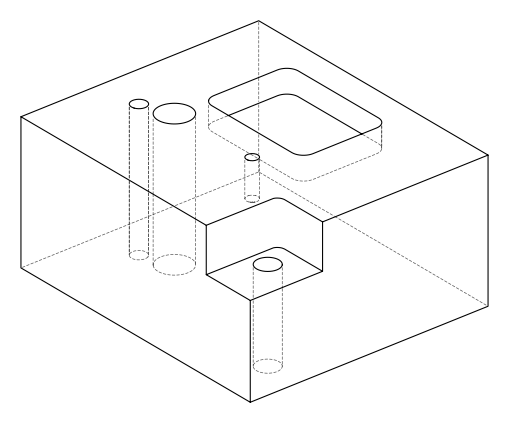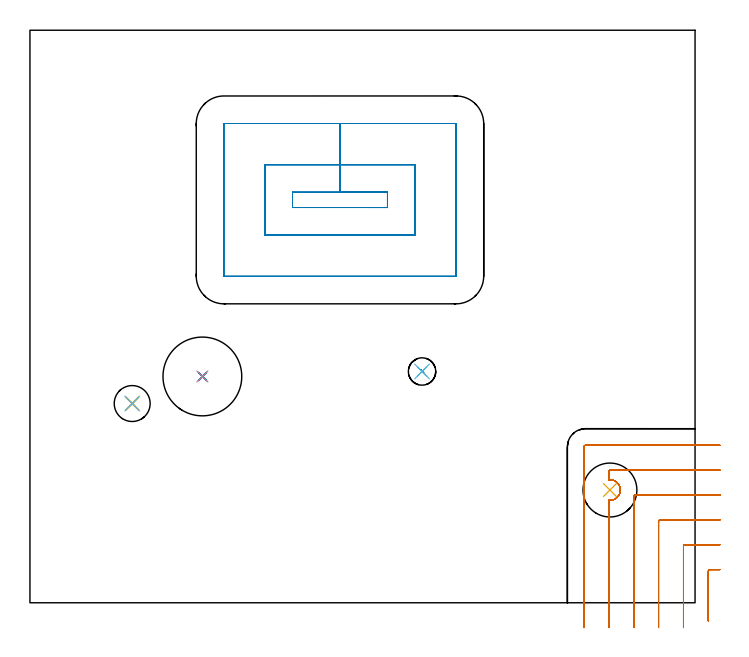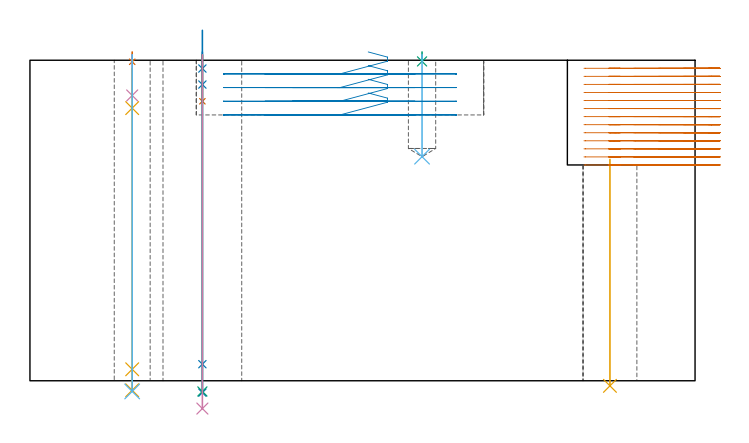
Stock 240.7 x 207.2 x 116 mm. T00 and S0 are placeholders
(PLAN: 14 operations, 11 tool changes, 21.1 min)
(1 SPOT_DRILL | STEP1HOLE | NXT0321_9005460120000 | 0.03 min | 2 mm3)
(2 SPOT_DRILL_1 | STEP1HOLE_1 | NXT0321_9005460120000 | 0.05 min | 183 mm3)
(3 SPOT_DRILL_2 | STEP1POCKET | NXT0321_9005460120000 | 0.03 min | 1 mm3)
(4 DRILL_BLIND_HOLE_INTO_CENTER | STEP1HOLE | NXT0301_056 | 0.06 min | 662 mm3)
(5 GUN_DRILL_THROUGH_HOLE | STEP1HOLE | UGT0307_005 | 0.56 min | 5627 mm3)
(6 DRILL_TO_ENLARGE_THROUGH_HOLE | STEP1HOLE | NXT0301_101 | 0.49 min | 9089 mm3)
(7 DRILL_BLIND_HOLE_INTO_CENTER_1 | STEP1HOLE_1 | UGT0301_494 | 0.07 min | 847 mm3)
(8 GUN_DRILL_THROUGH_HOLE_1 | STEP1HOLE_1 | UGT0307_009 | 0.64 min | 12070 mm3)
(9 DRILL_TO_ENLARGE_THROUGH_HOLE_1 | STEP1HOLE_1 | NXT0301_101 | 0.49 min | 2281 mm3)
(10 DRILL_TO_ENLARGE_THROUGH_HOLE_2 | STEP1HOLE_1 | UGT0301_392 | 0.51 min | 58598 mm3)
(11 INDEXABLE_INSERT_DRILL_THROUGH_HOLE_FROM_SOLID | STEP1HOLE_2 | NXT0302_010 | 0.34 min | 34619 mm3)
(12 DRILL_BLIND_HOLE_INTO_CENTER_2 | STEP1POCKET | UGT0301_494 | 0.15 min | 2530 mm3)
(13 MILL_CORNER_NOTCH_RECTANGULAR | CORNER_NOTCH_RECTANGULAR | NXT0201_011 | Follow Part, ap 3, ae 75% | 12.8 min | 98653 mm3)
(14 MILL_RECTANGULAR_POCKET | POCKET_RECTANGULAR_STRAIGHT | UGT0201_135 | Follow Part, ap 4.975, ae 75% | 4.86 min | 153184 mm3)
(TOOL NXT0321_9005460120000 | NC Spot Drill, 142deg, 12mm, Carbide, Uncoated | D12 PA142 FL30 Z2)
(TOOL NXT0301_056 | Carbide Drill 8.5mm [860.1-0850-026A1-MM 2214] | D8.5 PA140 FL47 Z2)
(TOOL UGT0307_005 | Gun Drill 8.3 mm | D8.3 PA130 FL24 Z1)
(TOOL NXT0301_101 | Carbide Drill 13mm [860.1-1300-104A1-MM 2214] | D13 PA140 FL123 Z2)
(TOOL UGT0301_494 | Carbide Drill 9.9 mm | D9.9 PA118 FL87 Z2)
(TOOL UGT0307_009 | Gun Drill 12 mm | D12 PA130 FL24 Z1)
(TOOL UGT0301_392 | Twist Drill 28.5 mm | D28.5 PA118 FL165 Z2)
(TOOL NXT0302_010 | Index. Insert Drill 19.5mm [880-D1950L25-05] | D19.5 PA176 FL98 Z2)
(TOOL NXT0201_011 | ENDMILL 12mm [2P460-1200-NA 1630] | D12 FL38 Z6)
(TOOL UGT0201_135 | Carbide End Mill 19.9 | D19.9 FL30 Z4)
(OP 1 SPOT_DRILL)
G17 G21 G94 G90
T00 M6
G54
G17 G0 G90 X37. Y72.1 S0 M3
G43 Z126. H0
G94 G81 G98 Z115.44 F250. R119.
G80
M5
M2
(OP 2 SPOT_DRILL_1)
G17 G21 G94 G90
T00 M6
G54
G17 G0 G90 X62.4 Y81.9 S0 M3
G43 Z126. H0
G94 G81 G98 Z113. F250. R119.
G80
M5
M2
(OP 3 SPOT_DRILL_2)
G17 G21 G94 G90
T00 M6
G54
G17 G0 G90 X141.9 Y83.7 S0 M3
G43 Z126. H0
G94 G81 G98 Z115.574 F250. R119.
G80
M5
M2
(OP 4 DRILL_BLIND_HOLE_INTO_CENTER)
G17 G21 G94 G90
T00 M6
G54
G17 G0 G90 X37. Y72.1 S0 M3
G43 Z126. H1
G94 G81 G98 Z103.25 F250. R118.
G80
M5
M2
(OP 5 GUN_DRILL_THROUGH_HOLE)
G17 G21 G94 G90
T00 M6
G54
G17 G0 G90 X37. Y72.1 M8
G43 Z126. H0
Z113.048
S716 M3
G94 G1 Z98.675 F125. M26
G4 X.084
Z4.15 F250.
G4 X.084
Z-3.435 F125.
G4 X.084
M5
M9
G0 Z113.048
Z126.
M2
(OP 6 DRILL_TO_ENLARGE_THROUGH_HOLE)
G17 G21 G94 G90
T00 M6
G54
G17 G0 G90 X37. Y72.1 S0 M3
G43 Z126. H1
G94 G73 G98 Z-3.866 F250. Q11.987 R118.
G80
M5
M2
(OP 7 DRILL_BLIND_HOLE_INTO_CENTER_1)
G17 G21 G94 G90
T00 M6
G54
G17 G0 G90 X62.4 Y81.9 S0 M3
G43 Z126. H0
G94 G81 G98 Z101.15 F250. R118.
G80
M5
M2
(OP 8 GUN_DRILL_THROUGH_HOLE_1)
G17 G21 G94 G90
T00 M6
G54
G17 G0 G90 X62.4 Y81.9 M8
G43 Z126.831 H0
S716 M3
G94 G1 Z107.202 F125. M26
G4 X.084
Z6. F250.
G4 X.084
Z-4.298 F125.
G4 X.084
M5
M9
G0 Z126.831
M2
(OP 9 DRILL_TO_ENLARGE_THROUGH_HOLE_1)
G17 G21 G94 G90
T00 M6
G54
G17 G0 G90 X62.4 Y81.9 S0 M3
G43 Z126. H1
G94 G73 G98 Z-3.866 F250. Q11.987 R118.
G80
M5
M2
(OP 10 DRILL_TO_ENLARGE_THROUGH_HOLE_2)
G17 G21 G94 G90
T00 M6
G54
G17 G0 G90 X62.4 Y81.9 S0 M3
G43 Z126. H0
G94 G73 G98 Z-10.062 F250. Q25.212 R118.
G80
M5
M2
(OP 11 INDEXABLE_INSERT_DRILL_THROUGH_HOLE_FROM_SOLID)
G17 G21 G94 G90
T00 M6
G54
G17 G0 G90 X209.9 Y40.8 S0 M3
G43 Z126. H1
G94 G81 G98 Z-1.84 F250. R80.1
G80
M5
M2
(OP 12 DRILL_BLIND_HOLE_INTO_CENTER_2)
G17 G21 G94 G90
T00 M6
G54
G17 G0 G90 X141.9 Y83.7 S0 M3
G43 Z126. H0
G94 G81 G98 Z81.1 F250. R118.
G80
M5
M2
(OP 13 MILL_CORNER_NOTCH_RECTANGULAR)
G17 G21 G94 G90
T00 M6
G54
G17 G0 G90 X249.7 Y12. S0 M3
G43 Z126. H1
Z113.085
G94 G1 X246.7 F250.
X246.096 F500.
G3 X245.5 Y11.404 R0.6
G1 Y-3.6
Y-6.6 F250.
G0 Z126.
X249.7 Y21.
Z113.085
G1 X246.7
X237.096 F500.
G3 X236.5 Y20.404 R0.6
G1 Y-6.
Y-9. F250.
G0 Z126.
X249.7 Y30.
Z113.085
G1 X246.7
X228.097 F500.
G3 X227.5 Y29.403 R0.6
G1 Y-6.
Y-9. F250.
G0 Z126.
X249.7 Y39.
Z113.085
G1 X246.7
X219.097 F500.
G3 X218.5 Y38.403 R0.6
G1 Y-6.
Y-9. F250.
G0 Z126.
X249.7 Y48.
Z113.085
G1 X246.7
X210.097 F500.
G3 X209.5 Y47.403 R0.6
G1 Y44.524
G2 X211.423 Y44.226 R3.753
X213.362 Y39.364 R3.756
X213.236 Y39.093 R3.762
X209.5 Y37.076 R3.762
G1 Y-6.
Y-9. F250.
G0 Z126.
X249.7 Y57.
Z113.085
G1 X246.7
X201.097 F500.
G3 X200.5 Y56.403 R0.6
G1 Y-6.
Y-9. F250.
G0 Z126.
X249.7 Y12.
Z110.169
G1 X246.7
X246.096 F500.
G3 X245.5 Y11.404 R0.6
G1 Y-3.6
Y-6.6 F250.
G0 Z126.
X249.7 Y21.
Z110.169
G1 X246.7
X237.096 F500.
G3 X236.5 Y20.404 R0.6
G1 Y-6.
Y-9. F250.
G0 Z126.
X249.7 Y30.
Z110.169
G1 X246.7
X228.097 F500.
G3 X227.5 Y29.403 R0.6
G1 Y-6.
Y-9. F250.
G0 Z126.
X249.7 Y39.
Z110.169
G1 X246.7
X219.097 F500.
G3 X218.5 Y38.403 R0.6
G1 Y-6.
Y-9. F250.
G0 Z126.
X249.7 Y48.
Z110.169
G1 X246.7
X210.097 F500.
G3 X209.5 Y47.403 R0.6
G1 Y44.524
G2 X211.423 Y44.226 R3.753
X213.362 Y39.364 R3.756
X209.5 Y37.076 R3.762
G1 Y-6.
Y-9. F250.
G0 Z126.
X249.7 Y57.
Z110.169
G1 X246.7
X201.097 F500.
G3 X200.5 Y56.403 R0.6
G1 Y-6.
Y-9. F250.
G0 Z126.
X249.7 Y12.
Z107.254
G1 X246.7
X246.096 F500.
G3 X245.5 Y11.404 R0.6
G1 Y-3.6
Y-6.6 F250.
G0 Z126.
X249.7 Y21.
Z107.254
G1 X246.7
X237.096 F500.
G3 X236.5 Y20.404 R0.6
G1 Y-6.
Y-9. F250.
G0 Z126.
X249.7 Y30.
Z107.254
G1 X246.7
X228.097 F500.
G3 X227.5 Y29.403 R0.6
G1 Y-6.
Y-9. F250.
G0 Z126.
X249.7 Y39.
Z107.254
G1 X246.7
X219.097 F500.
G3 X218.5 Y38.403 R0.6
G1 Y-6.
Y-9. F250.
G0 Z126.
X249.7 Y48.
Z107.254
G1 X246.7
X210.097 F500.
G3 X209.5 Y47.403 R0.6
G1 Y44.524
G2 X211.423 Y44.226 R3.753
G1 X211.494 Y44.193
G2 X213.062 Y38.792 R3.753
X209.5 Y37.076 R3.762
G1 Y-6.
Y-9. F250.
G0 Z126.
X249.7 Y57.
Z107.254
G1 X246.7
X201.097 F500.
G3 X200.5 Y56.403 R0.6
G1 Y-6.
Y-9. F250.
G0 Z126.
X249.7 Y12.
Z104.338
G1 X246.7
X246.096 F500.
G3 X245.5 Y11.404 R0.6
G1 Y-3.6
Y-6.6 F250.
G0 Z126.
X249.7 Y21.
Z104.338
G1 X246.7
X237.096 F500.
G3 X236.5 Y20.404 R0.6
G1 Y-6.
Y-9. F250.
G0 Z126.
X249.7 Y30.
Z104.338
G1 X246.7
X228.097 F500.
G3 X227.5 Y29.403 R0.6
G1 Y-6.
Y-9. F250.
G0 Z126.
X249.7 Y39.
Z104.338
G1 X246.7
X219.097 F500.
G3 X218.5 Y38.403 R0.6
G1 Y-6.
Y-9. F250.
G0 Z126.
X249.7 Y48.
Z104.338
G1 X246.7
X210.097 F500.
G3 X209.5 Y47.403 R0.6
G1 Y44.523
G2 X211.423 Y44.226 R3.755
G1 X211.494 Y44.193
G2 X213.062 Y38.792 R3.753
X209.5 Y37.076 R3.762
G1 Y-6.
Y-9. F250.
G0 Z126.
X249.7 Y57.
Z104.338
G1 X246.7
X201.097 F500.
G3 X200.5 Y56.403 R0.6
G1 Y-6.
Y-9. F250.
G0 Z126.
X249.7 Y12.
Z101.423
G1 X246.7
X246.096 F500.
G3 X245.5 Y11.404 R0.6
G1 Y-3.6
Y-6.6 F250.
G0 Z126.
X249.7 Y21.
Z101.423
G1 X246.7
X237.096 F500.
G3 X236.5 Y20.404 R0.6
G1 Y-6.
Y-9. F250.
G0 Z126.
X249.7 Y30.
Z101.423
G1 X246.7
X228.097 F500.
G3 X227.5 Y29.403 R0.6
G1 Y-6.
Y-9. F250.
G0 Z126.
X249.7 Y39.
Z101.423
G1 X246.7
X219.097 F500.
G3 X218.5 Y38.403 R0.6
G1 Y-6.
Y-9. F250.
G0 Z126.
X249.7 Y48.
Z101.423
G1 X246.7
X210.097 F500.
G3 X209.5 Y47.403 R0.6
G1 Y44.523
G2 X211.308 Y44.274 R3.755
G1 X211.416 Y44.228
G2 X212.134 Y43.808 R3.752
X212.984 Y42.926 R3.756
X213.101 Y38.855 R3.752
X209.5 Y37.076 R3.762
G1 Y-6.
Y-9. F250.
G0 Z126.
X249.7 Y57.
Z101.423
G1 X246.7
X201.097 F500.
G3 X200.5 Y56.403 R0.6
G1 Y-6.
Y-9. F250.
G0 Z126.
X249.7 Y12.
Z98.508
G1 X246.7
X246.096 F500.
G3 X245.5 Y11.404 R0.6
G1 Y-3.6
Y-6.6 F250.
G0 Z126.
X249.7 Y21.
Z98.508
G1 X246.7
X237.096 F500.
G3 X236.5 Y20.404 R0.6
G1 Y-6.
Y-9. F250.
G0 Z126.
X249.7 Y30.
Z98.508
G1 X246.7
X228.097 F500.
G3 X227.5 Y29.403 R0.6
G1 Y-6.
Y-9. F250.
G0 Z126.
X249.7 Y39.
Z98.508
G1 X246.7
X219.097 F500.
G3 X218.5 Y38.403 R0.6
G1 Y-6.
Y-9. F250.
G0 Z126.
X249.7 Y48.
Z98.508
G1 X246.7
X210.097 F500.
G3 X209.5 Y47.403 R0.6
G1 Y44.524
G2 X211.201 Y44.315 R3.753
X211.416 Y44.228 R3.751
X212.134 Y43.808 R3.752
X212.984 Y42.926 R3.756
X213.101 Y38.855 R3.752
X209.5 Y37.076 R3.762
G1 Y-6.
Y-9. F250.
G0 Z126.
X249.7 Y57.
Z98.508
G1 X246.7
X201.097 F500.
G3 X200.5 Y56.403 R0.6
G1 Y-6.
Y-9. F250.
G0 Z126.
X249.7 Y12.
Z95.592
G1 X246.7
X246.096 F500.
G3 X245.5 Y11.404 R0.6
G1 Y-3.6
Y-6.6 F250.
G0 Z126.
X249.7 Y21.
Z95.592
G1 X246.7
X237.096 F500.
G3 X236.5 Y20.404 R0.6
G1 Y-6.
Y-9. F250.
G0 Z126.
X249.7 Y30.
Z95.592
G1 X246.7
X228.097 F500.
G3 X227.5 Y29.403 R0.6
G1 Y-6.
Y-9. F250.
G0 Z126.
X249.7 Y39.
Z95.592
G1 X246.7
X219.097 F500.
G3 X218.5 Y38.403 R0.6
G1 Y-6.
Y-9. F250.
G0 Z126.
X249.7 Y48.
Z95.592
G1 X246.7
X210.097 F500.
G3 X209.5 Y47.403 R0.6
G1 Y44.524
G2 X211.423 Y44.226 R3.753
X213.362 Y39.364 R3.756
X209.5 Y37.076 R3.762
G1 Y-6.
Y-9. F250.
G0 Z126.
X249.7 Y57.
Z95.592
G1 X246.7
X201.097 F500.
G3 X200.5 Y56.403 R0.6
G1 Y-6.
Y-9. F250.
G0 Z126.
X249.7 Y12.
Z92.677
G1 X246.7
X246.096 F500.
G3 X245.5 Y11.404 R0.6
G1 Y-3.6
Y-6.6 F250.
G0 Z126.
X249.7 Y21.
Z92.677
G1 X246.7
X237.096 F500.
G3 X236.5 Y20.404 R0.6
G1 Y-6.
Y-9. F250.
G0 Z126.
X249.7 Y30.
Z92.677
G1 X246.7
X228.097 F500.
G3 X227.5 Y29.403 R0.6
G1 Y-6.
Y-9. F250.
G0 Z126.
X249.7 Y39.
Z92.677
G1 X246.7
X219.097 F500.
G3 X218.5 Y38.403 R0.6
G1 Y-6.
Y-9. F250.
G0 Z126.
X249.7 Y48.
Z92.677
G1 X246.7
X210.097 F500.
G3 X209.5 Y47.403 R0.6
G1 Y44.522
G2 X211.421 Y44.226 R3.755
X211.86 Y43.995 R3.753
X212.133 Y43.809 R3.756
X213.086 Y38.83 R3.753
X209.995 Y37.056 R3.762
X209.5 Y37.077 R3.757
G1 Y-6.
Y-9. F250.
G0 Z126.
X249.7 Y57.
Z92.677
G1 X246.7
X201.097 F500.
G3 X200.5 Y56.403 R0.6
G1 Y-6.
Y-9. F250.
G0 Z126.
X249.7 Y12.
Z89.762
G1 X246.7
X246.096 F500.
G3 X245.5 Y11.404 R0.6
G1 Y-3.6
Y-6.6 F250.
G0 Z126.
X249.7 Y21.
Z89.762
G1 X246.7
X237.096 F500.
G3 X236.5 Y20.404 R0.6
G1 Y-6.
Y-9. F250.
G0 Z126.
X249.7 Y30.
Z89.762
G1 X246.7
X228.097 F500.
G3 X227.5 Y29.403 R0.6
G1 Y-6.
Y-9. F250.
G0 Z126.
X249.7 Y39.
Z89.762
G1 X246.7
X219.097 F500.
G3 X218.5 Y38.403 R0.6
G1 Y-6.
Y-9. F250.
G0 Z126.
X249.7 Y48.
Z89.762
G1 X246.7
X210.097 F500.
G3 X209.5 Y47.403 R0.6
G1 Y44.522
G2 X211.421 Y44.226 R3.755
X211.86 Y43.995 R3.753
X212.133 Y43.809 R3.756
X213.086 Y38.83 R3.753
X209.995 Y37.056 R3.762
X209.5 Y37.077 R3.757
G1 Y-6.
Y-9. F250.
G0 Z126.
X249.7 Y57.
Z89.762
G1 X246.7
X201.097 F500.
G3 X200.5 Y56.403 R0.6
G1 Y-6.
Y-9. F250.
G0 Z126.
X249.7 Y12.
Z86.846
G1 X246.7
X246.096 F500.
G3 X245.5 Y11.404 R0.6
G1 Y-3.6
Y-6.6 F250.
G0 Z126.
X249.7 Y21.
Z86.846
G1 X246.7
X237.096 F500.
G3 X236.5 Y20.404 R0.6
G1 Y-6.
Y-9. F250.
G0 Z126.
X249.7 Y30.
Z86.846
G1 X246.7
X228.097 F500.
G3 X227.5 Y29.403 R0.6
G1 Y-6.
Y-9. F250.
G0 Z126.
X249.7 Y39.
Z86.846
G1 X246.7
X219.097 F500.
G3 X218.5 Y38.403 R0.6
G1 Y-6.
Y-9. F250.
G0 Z126.
X249.7 Y48.
Z86.846
G1 X246.7
X210.097 F500.
G3 X209.5 Y47.403 R0.6
G1 Y44.524
G2 X211.423 Y44.226 R3.753
X213.362 Y39.364 R3.756
X209.5 Y37.076 R3.762
G1 Y-6.
Y-9. F250.
G0 Z126.
X249.7 Y57.
Z86.846
G1 X246.7
X201.097 F500.
G3 X200.5 Y56.403 R0.6
G1 Y-6.
Y-9. F250.
G0 Z126.
X249.7 Y12.
Z83.931
G1 X246.7
X246.096 F500.
G3 X245.5 Y11.404 R0.6
G1 Y-3.6
Y-6.6 F250.
G0 Z126.
X249.7 Y21.
Z83.931
G1 X246.7
X237.096 F500.
G3 X236.5 Y20.404 R0.6
G1 Y-6.
Y-9. F250.
G0 Z126.
X249.7 Y30.
Z83.931
G1 X246.7
X228.097 F500.
G3 X227.5 Y29.403 R0.6
G1 Y-6.
Y-9. F250.
G0 Z126.
X249.7 Y39.
Z83.931
G1 X246.7
X219.097 F500.
G3 X218.5 Y38.403 R0.6
G1 Y-6.
Y-9. F250.
G0 Z126.
X249.7 Y48.
Z83.931
G1 X246.7
X210.097 F500.
G3 X209.5 Y47.403 R0.6
G1 Y44.524
G2 X211.423 Y44.226 R3.753
X213.169 Y38.97 R3.754
X210.134 Y37.063 R3.762
X209.5 Y37.077 R3.757
G1 Y-6.
Y-9. F250.
G0 Z126.
X249.7 Y57.
Z83.931
G1 X246.7
X201.097 F500.
G3 X200.5 Y56.403 R0.6
G1 Y-6.
Y-9. F250.
G0 Z126.
X249.7 Y12.
Z81.015
G1 X246.7
X246.096 F500.
G3 X245.5 Y11.404 R0.6
G1 Y-3.6
Y-6.6 F250.
G0 Z126.
X249.7 Y21.
Z81.015
G1 X246.7
X237.096 F500.
G3 X236.5 Y20.404 R0.6
G1 Y-6.
Y-9. F250.
G0 Z126.
X249.7 Y30.
Z81.015
G1 X246.7
X228.097 F500.
G3 X227.5 Y29.403 R0.6
G1 Y-6.
Y-9. F250.
G0 Z126.
X249.7 Y39.
Z81.015
G1 X246.7
X219.097 F500.
G3 X218.5 Y38.403 R0.6
G1 Y-6.
Y-9. F250.
G0 Z126.
X249.7 Y48.
Z81.015
G1 X246.7
X210.097 F500.
G3 X209.5 Y47.403 R0.6
G1 Y44.523
G2 X211.423 Y44.226 R3.755
X213.169 Y38.97 R3.754
X210.134 Y37.063 R3.762
X209.5 Y37.077 R3.757
G1 Y-6.
Y-9. F250.
G0 Z126.
X249.7 Y57.
Z81.015
G1 X246.7
X201.097 F500.
G3 X200.5 Y56.403 R0.6
G1 Y-6.
Y-9. F250.
G0 Z126.
X249.7 Y12.
Z78.1
G1 X246.7
X246.096 F500.
G3 X245.5 Y11.404 R0.6
G1 Y-3.6
Y-6.6 F250.
G0 Z126.
X249.7 Y21.
Z78.1
G1 X246.7
X237.096 F500.
G3 X236.5 Y20.404 R0.6
G1 Y-6.
Y-9. F250.
G0 Z126.
X249.7 Y30.
Z78.1
G1 X246.7
X228.097 F500.
G3 X227.5 Y29.403 R0.6
G1 Y-6.
Y-9. F250.
G0 Z126.
X249.7 Y39.
Z78.1
G1 X246.7
X219.097 F500.
G3 X218.5 Y38.403 R0.6
G1 Y-6.
Y-9. F250.
G0 Z126.
X249.7 Y48.
Z78.1
G1 X246.7
X210.097 F500.
G3 X209.5 Y47.403 R0.6
G1 Y44.523
G2 X211.314 Y44.271 R3.755
G1 X211.417 Y44.228
G2 X212.134 Y43.809 R3.752
X212.853 Y43.105 R3.756
X213.099 Y38.85 R3.752
X209.5 Y37.076 R3.762
G1 Y-6.
Y-9. F250.
G0 Z126.
X249.7 Y57.
Z78.1
G1 X246.7
X201.097 F500.
G3 X200.5 Y56.403 R0.6
G1 Y-6.
Y-9. F250.
G0 Z126.
M5
M2
(OP 14 MILL_RECTANGULAR_POCKET)
G17 G21 G94 G90
T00 M6
G54
G17 G0 G90 X122.43 Y143.025 S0 M3
G43 Z126. H0
Z119.
G94 G1 X129.375 Z117.139 F250.
Y148.575 Z115.652
X112.2 Z111.05
X95.025 F500.
Y143.025
X129.375
Y148.575
X112.2
Y158.525
X85.075
Y133.075
X139.325
Y158.525
X112.2
Y173.45
X70.2
X70.17 Y173.452
X70.148 Y173.43
X70.15 Y173.4
Y118.2
X70.148 Y118.17
X70.17 Y118.148
X70.2 Y118.15
X154.2
X154.23 Y118.148
X154.252 Y118.17
X154.25 Y118.2
Y173.4
X154.252 Y173.43
X154.23 Y173.452
X154.2 Y173.45
X112.2
X111.2
G0 X122.43 Y143.025 Z114.05
G1 X129.375 Z112.189 F250.
Y148.575 Z110.702
X112.2 Z106.1
X95.025 F500.
Y143.025
X129.375
Y148.575
X112.2
Y158.525
X85.075
Y133.075
X139.325
Y158.525
X112.2
Y173.45
X70.2
X70.17 Y173.452
X70.148 Y173.43
X70.15 Y173.4
Y118.2
X70.148 Y118.17
X70.17 Y118.148
X70.2 Y118.15
X154.2
X154.23 Y118.148
X154.252 Y118.17
X154.25 Y118.2
Y173.4
X154.252 Y173.43
X154.23 Y173.452
X154.2 Y173.45
X112.2
X111.2
G0 X122.43 Y143.025 Z109.1
G1 X129.375 Z107.239 F250.
Y148.575 Z105.752
X112.2 Z101.15
X95.025 F500.
Y143.025
X129.375
Y148.575
X112.2
Y158.525
X85.075
Y133.075
X139.325
Y158.525
X112.2
Y173.45
X70.2
X70.17 Y173.452
X70.148 Y173.43
X70.15 Y173.4
Y118.2
X70.148 Y118.17
X70.17 Y118.148
X70.2 Y118.15
X154.2
X154.23 Y118.148
X154.252 Y118.17
X154.25 Y118.2
Y173.4
X154.252 Y173.43
X154.23 Y173.452
X154.2 Y173.45
X112.2
X111.2
G0 X122.43 Y143.025 Z104.15
G1 X129.375 Z102.289 F250.
Y148.575 Z100.802
X112.2 Z96.2
X95.025 F500.
Y143.025
X129.375
Y148.575
X112.2
Y158.525
X85.075
Y133.075
X139.325
Y158.525
X112.2
Y173.45
X70.2
X70.17 Y173.452
X70.148 Y173.43
X70.15 Y173.4
Y118.2
X70.148 Y118.17
X70.17 Y118.148
X70.2 Y118.15
X154.2
X154.23 Y118.148
X154.252 Y118.17
X154.25 Y118.2
Y173.4
X154.252 Y173.43
X154.23 Y173.452
X154.2 Y173.45
X112.2
X111.2
G0 Z126.
M5
M2
